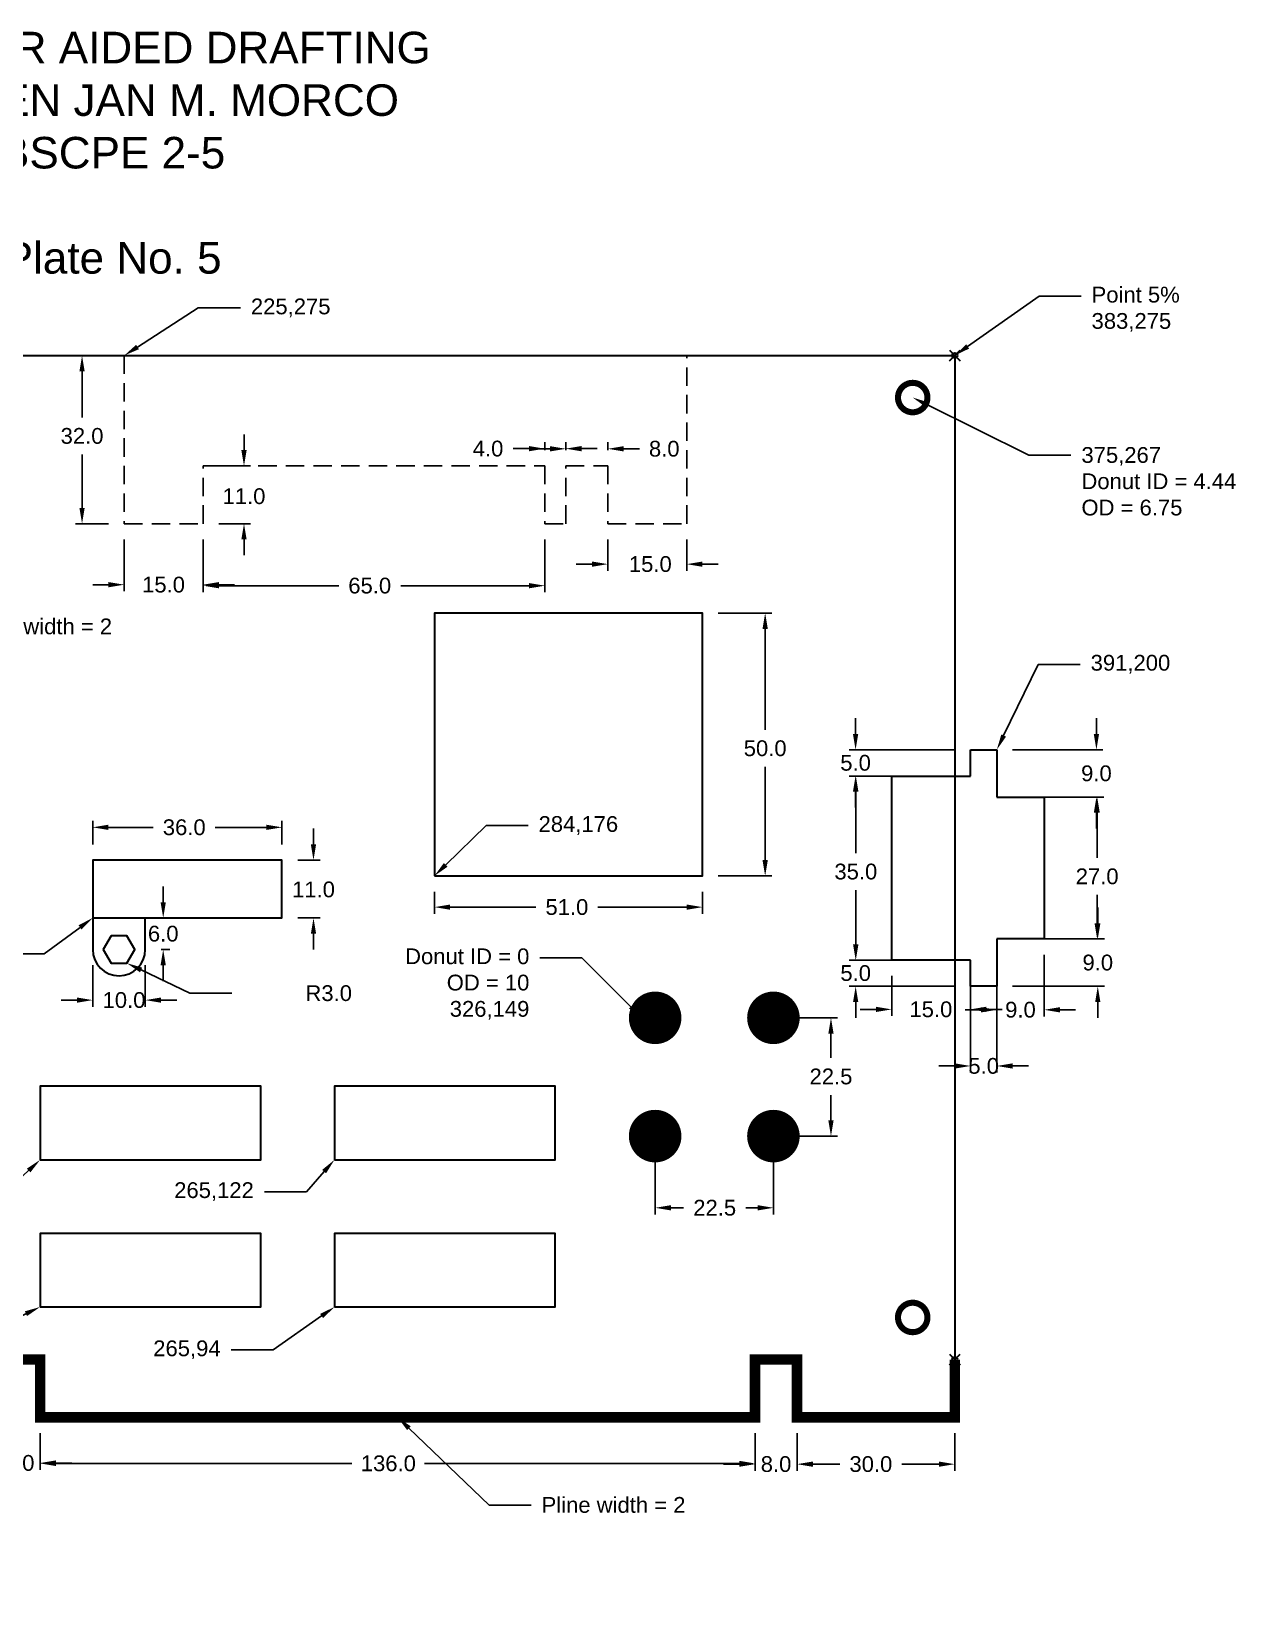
# Model space of a CAD drawing. Header units: inches. Extents: x 28 to 436, y 39 to 337.
# Drawn here: x 207.3 to 436.4, y 38.9 to 336.7 of the extents above; entities that cross this region are included whole.
import ezdxf
from ezdxf import colors
from ezdxf.entities.mleader import LeaderData, LeaderLine
from ezdxf.math import Vec2, Vec3

# ---------------------------------------------------------------- set-up
doc = ezdxf.new("R2010")
doc.units = ezdxf.units.IN
doc.header["$LTSCALE"] = 7
doc.header["$MEASUREMENT"] = 0
doc.header["$PDMODE"] = 35
doc.linetypes.add('DASHED', pattern=[0.75, 0.5, -0.25])
for name, color, linetype, lineweight in [('dimension', 3, 'Continuous', 13), ('HATCH', 7, 'Continuous', 13), ('HIDDEN', 7, 'DASHED', 25), ('object', 7, 'Continuous', 30)]:
    doc.layers.add(name, color=color, linetype=linetype, lineweight=lineweight)
doc.styles.get("Standard").update_dxf_attribs({"font": 'arial.ttf'})
doc.dimstyles.new('Copy of ISO-25', dxfattribs={"dimtxt": 3, "dimasz": 3, "dimexe": 1.25, "dimexo": 3, "dimgap": 2, "dimtad": 0, "dimtih": 1, "dimtoh": 1, "dimdec": 1, "dimzin": 1, "dimdsep": 46, "dimtxsty": 'Standard', "dimcen": 0, "dimadec": 1, "dimazin": 0, "dimtfac": 1, "dimtdec": 1, "dimtofl": 0, "dimtmove": 0, "dimatfit": 3, "dimfxl": 1, "dimarcsym": 0})

# ---------------------------------------------------------------- blocks, each defined once
blk = doc.blocks.new('*D8')
at = {"layer": 'Defpoints', "color": 0, "transparency": 16777216}
for p in [(201, 73), (209, 73), (209, 64.31)]:
    blk.add_point(p, dxfattribs=at)
at = {"layer": 'dimension', "color": 0, "lineweight": -2, "transparency": 16777216}
for p, q in [((201, 70), (201, 63.06)), ((209, 70), (209, 63.06)), ((198, 64.31), (195, 64.31)), ((212, 64.31), (215, 64.31))]:
    blk.add_line(p, q, dxfattribs=at)
at = {"layer": 'dimension', "color": 0, "transparency": 16777216}
for points in [[(198, 64.81), (198, 63.81), (201, 64.31)], [(212, 64.81), (212, 63.81), (209, 64.31)]]:
    blk.add_solid(points, dxfattribs=at)
at = {"layer": 'dimension', "color": 0, "transparency": 16777216, "insert": (205, 64.31), "char_height": 3, "attachment_point": 5}
blk.add_mtext('8.0', dxfattribs=at)
blk = doc.blocks.new('*D9')
at = {"layer": 'Defpoints', "color": 0, "transparency": 16777216}
for p in [(209, 73), (345, 73), (345, 64.23)]:
    blk.add_point(p, dxfattribs=at)
at = {"layer": 'dimension', "color": 0, "lineweight": -2, "transparency": 16777216}
for p, q in [((209, 70), (209, 62.98)), ((345, 70), (345, 62.98)), ((212, 64.23), (268.32, 64.23)), ((342, 64.23), (282.15, 64.23))]:
    blk.add_line(p, q, dxfattribs=at)
at = {"layer": 'dimension', "color": 0, "transparency": 16777216}
for points in [[(212, 64.73), (212, 63.73), (209, 64.23)], [(342, 64.73), (342, 63.73), (345, 64.23)]]:
    blk.add_solid(points, dxfattribs=at)
at = {"layer": 'dimension', "color": 0, "transparency": 16777216, "insert": (275.24, 64.23), "char_height": 3, "attachment_point": 5}
blk.add_mtext('136.0', dxfattribs=at)
blk = doc.blocks.new('*D10')
at = {"layer": 'Defpoints', "color": 0, "transparency": 16777216}
for p in [(345, 73), (353, 73), (353, 64.09)]:
    blk.add_point(p, dxfattribs=at)
at = {"layer": 'dimension', "color": 0, "lineweight": -2, "transparency": 16777216}
for p, q in [((345, 70), (345, 62.84)), ((353, 70), (353, 62.84)), ((342, 64.09), (339, 64.09)), ((356, 64.09), (359, 64.09))]:
    blk.add_line(p, q, dxfattribs=at)
at = {"layer": 'dimension', "color": 0, "transparency": 16777216}
for points in [[(342, 64.59), (342, 63.59), (345, 64.09)], [(356, 64.59), (356, 63.59), (353, 64.09)]]:
    blk.add_solid(points, dxfattribs=at)
at = {"layer": 'dimension', "color": 0, "transparency": 16777216, "insert": (349, 64.09), "char_height": 3, "attachment_point": 5}
blk.add_mtext('8.0', dxfattribs=at)
blk = doc.blocks.new('*D11')
at = {"layer": 'Defpoints', "color": 0, "transparency": 16777216}
for p in [(353, 73), (383, 73), (383, 64.09)]:
    blk.add_point(p, dxfattribs=at)
at = {"layer": 'dimension', "color": 0, "lineweight": -2, "transparency": 16777216}
for p, q in [((353, 70), (353, 62.84)), ((383, 70), (383, 62.84)), ((356, 64.09), (361.15, 64.09)), ((380, 64.09), (372.93, 64.09))]:
    blk.add_line(p, q, dxfattribs=at)
at = {"layer": 'dimension', "color": 0, "transparency": 16777216}
for points in [[(356, 64.59), (356, 63.59), (353, 64.09)], [(380, 64.59), (380, 63.59), (383, 64.09)]]:
    blk.add_solid(points, dxfattribs=at)
at = {"layer": 'dimension', "color": 0, "transparency": 16777216, "insert": (367.04, 64.09), "char_height": 3, "attachment_point": 5}
blk.add_mtext('30.0', dxfattribs=at)
blk = doc.blocks.new('*D17')
at = {"layer": 'Defpoints', "color": 0, "transparency": 16777216}
for p in [(219, 162), (229, 162), (229, 152.37)]:
    blk.add_point(p, dxfattribs=at)
at = {"layer": 'dimension', "color": 0, "lineweight": -2, "transparency": 16777216}
for p, q in [((219, 159), (219, 151.12)), ((229, 159), (229, 151.12)), ((216, 152.37), (213, 152.37)), ((232, 152.37), (235, 152.37))]:
    blk.add_line(p, q, dxfattribs=at)
at = {"layer": 'dimension', "color": 0, "transparency": 16777216}
for points in [[(216, 152.87), (216, 151.87), (219, 152.37)], [(232, 152.87), (232, 151.87), (229, 152.37)]]:
    blk.add_solid(points, dxfattribs=at)
at = {"layer": 'dimension', "color": 0, "transparency": 16777216, "insert": (224.95, 152.37), "char_height": 3, "attachment_point": 5}
blk.add_mtext('10.0', dxfattribs=at)
blk = doc.blocks.new('*D18')
at = {"layer": 'Defpoints', "color": 0, "transparency": 16777216}
for p in [(229, 168), (229, 162), (232.41, 162)]:
    blk.add_point(p, dxfattribs=at)
at = {"layer": 'dimension', "color": 0, "lineweight": -2, "transparency": 16777216}
for p, q in [((232.41, 171), (232.41, 174)), ((232, 168), (233.66, 168)), ((232, 162), (233.66, 162)), ((232.41, 159), (232.41, 156))]:
    blk.add_line(p, q, dxfattribs=at)
at = {"layer": 'dimension', "color": 0, "transparency": 16777216}
for points in [[(231.91, 171), (232.91, 171), (232.41, 168)], [(231.91, 159), (232.91, 159), (232.41, 162)]]:
    blk.add_solid(points, dxfattribs=at)
at = {"layer": 'dimension', "color": 0, "transparency": 16777216, "insert": (232.41, 165), "char_height": 3, "attachment_point": 5}
blk.add_mtext('6.0', dxfattribs=at)
blk = doc.blocks.new('*D19')
at = {"layer": 'Defpoints', "color": 0, "transparency": 16777216}
for p in [(255, 185.24), (219, 179), (255, 179)]:
    blk.add_point(p, dxfattribs=at)
at = {"layer": 'dimension', "color": 0, "lineweight": -2, "transparency": 16777216}
for p, q in [((219, 182), (219, 186.49)), ((222, 185.24), (230.51, 185.24)), ((252, 185.24), (242.3, 185.24)), ((255, 182), (255, 186.49))]:
    blk.add_line(p, q, dxfattribs=at)
at = {"layer": 'dimension', "color": 0, "transparency": 16777216}
for points in [[(222, 185.74), (222, 184.74), (219, 185.24)], [(252, 185.74), (252, 184.74), (255, 185.24)]]:
    blk.add_solid(points, dxfattribs=at)
at = {"layer": 'dimension', "color": 0, "transparency": 16777216, "insert": (236.41, 185.24), "char_height": 3, "attachment_point": 5}
blk.add_mtext('36.0', dxfattribs=at)
blk = doc.blocks.new('*D20')
at = {"layer": 'Defpoints', "color": 0, "transparency": 16777216}
for p in [(255, 179), (255, 168), (261, 168)]:
    blk.add_point(p, dxfattribs=at)
at = {"layer": 'dimension', "color": 0, "lineweight": -2, "transparency": 16777216}
for p, q in [((261, 182), (261, 185)), ((258, 179), (262.25, 179)), ((258, 168), (262.25, 168)), ((261, 165), (261, 162))]:
    blk.add_line(p, q, dxfattribs=at)
at = {"layer": 'dimension', "color": 0, "transparency": 16777216}
for points in [[(260.5, 182), (261.5, 182), (261, 179)], [(260.5, 165), (261.5, 165), (261, 168)]]:
    blk.add_solid(points, dxfattribs=at)
at = {"layer": 'dimension', "color": 0, "transparency": 16777216, "insert": (261, 173.41), "char_height": 3, "attachment_point": 5}
blk.add_mtext('11.0', dxfattribs=at)
blk = doc.blocks.new('*D21')
at = {"layer": 'Defpoints', "color": 0, "transparency": 16777216}
for p in [(326, 126.5), (348.5, 126.5), (348.5, 112.86)]:
    blk.add_point(p, dxfattribs=at)
at = {"layer": 'dimension', "color": 0, "lineweight": -2, "transparency": 16777216}
for p, q in [((326, 123.5), (326, 111.61)), ((348.5, 123.5), (348.5, 111.61)), ((329, 112.86), (331.39, 112.86)), ((345.5, 112.86), (343.26, 112.86))]:
    blk.add_line(p, q, dxfattribs=at)
at = {"layer": 'dimension', "color": 0, "transparency": 16777216}
for points in [[(329, 113.36), (329, 112.36), (326, 112.86)], [(345.5, 113.36), (345.5, 112.36), (348.5, 112.86)]]:
    blk.add_solid(points, dxfattribs=at)
at = {"layer": 'dimension', "color": 0, "transparency": 16777216, "insert": (337.33, 112.86), "char_height": 3, "attachment_point": 5}
blk.add_mtext('22.5', dxfattribs=at)
blk = doc.blocks.new('*D22')
at = {"layer": 'Defpoints', "color": 0, "transparency": 16777216}
for p in [(348.5, 149), (348.5, 126.5), (359.45, 126.5)]:
    blk.add_point(p, dxfattribs=at)
at = {"layer": 'dimension', "color": 0, "lineweight": -2, "transparency": 16777216}
for p, q in [((351.5, 149), (360.7, 149)), ((359.45, 146), (359.45, 141.37)), ((359.45, 129.5), (359.45, 134.3)), ((351.5, 126.5), (360.7, 126.5))]:
    blk.add_line(p, q, dxfattribs=at)
at = {"layer": 'dimension', "color": 0, "transparency": 16777216}
for points in [[(358.95, 146), (359.95, 146), (359.45, 149)], [(358.95, 129.5), (359.95, 129.5), (359.45, 126.5)]]:
    blk.add_solid(points, dxfattribs=at)
at = {"layer": 'dimension', "color": 0, "transparency": 16777216, "insert": (359.45, 137.83), "char_height": 3, "attachment_point": 5}
blk.add_mtext('22.5', dxfattribs=at)
blk = doc.blocks.new('*D28')
at = {"layer": 'Defpoints', "color": 0, "transparency": 16777216}
for p in [(284, 176), (335, 176), (335, 170.06)]:
    blk.add_point(p, dxfattribs=at)
at = {"layer": 'dimension', "color": 0, "lineweight": -2, "transparency": 16777216}
for p, q in [((284, 173), (284, 168.81)), ((335, 173), (335, 168.81)), ((287, 170.06), (303.32, 170.06)), ((332, 170.06), (315.1, 170.06))]:
    blk.add_line(p, q, dxfattribs=at)
at = {"layer": 'dimension', "color": 0, "transparency": 16777216}
for points in [[(287, 170.56), (287, 169.56), (284, 170.06)], [(332, 170.56), (332, 169.56), (335, 170.06)]]:
    blk.add_solid(points, dxfattribs=at)
at = {"layer": 'dimension', "color": 0, "transparency": 16777216, "insert": (309.21, 170.06), "char_height": 3, "attachment_point": 5}
blk.add_mtext('51.0', dxfattribs=at)
blk = doc.blocks.new('*D29')
at = {"layer": 'Defpoints', "color": 0, "transparency": 16777216}
for p in [(335, 226), (335, 176), (346.93, 176)]:
    blk.add_point(p, dxfattribs=at)
at = {"layer": 'dimension', "color": 0, "lineweight": -2, "transparency": 16777216}
for p, q in [((338, 226), (348.18, 226)), ((346.93, 223), (346.93, 203.8)), ((346.93, 179), (346.93, 196.74)), ((338, 176), (348.18, 176))]:
    blk.add_line(p, q, dxfattribs=at)
at = {"layer": 'dimension', "color": 0, "transparency": 16777216}
for points in [[(346.43, 223), (347.43, 223), (346.93, 226)], [(346.43, 179), (347.43, 179), (346.93, 176)]]:
    blk.add_solid(points, dxfattribs=at)
at = {"layer": 'dimension', "color": 0, "transparency": 16777216, "insert": (346.93, 200.27), "char_height": 3, "attachment_point": 5}
blk.add_mtext('50.0', dxfattribs=at)
blk = doc.blocks.new('*D30')
at = {"layer": 'Defpoints', "color": 0, "transparency": 16777216}
for p in [(225, 275), (216.97, 243), (225, 243)]:
    blk.add_point(p, dxfattribs=at)
at = {"layer": 'dimension', "color": 0, "lineweight": -2, "transparency": 16777216}
for p, q in [((222, 275), (215.72, 275)), ((216.97, 272), (216.97, 263.23)), ((216.97, 246), (216.97, 256.16)), ((222, 243), (215.72, 243))]:
    blk.add_line(p, q, dxfattribs=at)
at = {"layer": 'dimension', "color": 0, "transparency": 16777216}
for points in [[(216.47, 272), (217.47, 272), (216.97, 275)], [(216.47, 246), (217.47, 246), (216.97, 243)]]:
    blk.add_solid(points, dxfattribs=at)
at = {"layer": 'dimension', "color": 0, "transparency": 16777216, "insert": (216.97, 259.69), "char_height": 3, "attachment_point": 5}
blk.add_mtext('32.0', dxfattribs=at)
blk = doc.blocks.new('*D31')
at = {"layer": 'Defpoints', "color": 0, "transparency": 16777216}
for p in [(225, 243), (240, 243), (240, 231.4)]:
    blk.add_point(p, dxfattribs=at)
at = {"layer": 'dimension', "color": 0, "lineweight": -2, "transparency": 16777216}
for p, q in [((225, 240), (225, 230.15)), ((240, 240), (240, 230.15)), ((222, 231.4), (219, 231.4)), ((243, 231.4), (246, 231.4))]:
    blk.add_line(p, q, dxfattribs=at)
at = {"layer": 'dimension', "color": 0, "transparency": 16777216}
for points in [[(222, 231.9), (222, 230.9), (225, 231.4)], [(243, 231.9), (243, 230.9), (240, 231.4)]]:
    blk.add_solid(points, dxfattribs=at)
at = {"layer": 'dimension', "color": 0, "transparency": 16777216, "insert": (232.47, 231.4), "char_height": 3, "attachment_point": 5}
blk.add_mtext('15.0', dxfattribs=at)
blk = doc.blocks.new('*D32')
at = {"layer": 'Defpoints', "color": 0, "transparency": 16777216}
for p in [(240, 254), (240, 243), (247.78, 243)]:
    blk.add_point(p, dxfattribs=at)
at = {"layer": 'dimension', "color": 0, "lineweight": -2, "transparency": 16777216}
for p, q in [((247.78, 257), (247.78, 260)), ((243, 254), (249.03, 254)), ((243, 243), (249.03, 243)), ((247.78, 240), (247.78, 237))]:
    blk.add_line(p, q, dxfattribs=at)
at = {"layer": 'dimension', "color": 0, "transparency": 16777216}
for points in [[(247.28, 257), (248.28, 257), (247.78, 254)], [(247.28, 240), (248.28, 240), (247.78, 243)]]:
    blk.add_solid(points, dxfattribs=at)
at = {"layer": 'dimension', "color": 0, "transparency": 16777216, "insert": (247.78, 248.22), "char_height": 3, "attachment_point": 5}
blk.add_mtext('11.0', dxfattribs=at)
blk = doc.blocks.new('*D33')
at = {"layer": 'Defpoints', "color": 0, "transparency": 16777216}
for p in [(240, 243), (305, 243), (305, 231.21)]:
    blk.add_point(p, dxfattribs=at)
at = {"layer": 'dimension', "color": 0, "lineweight": -2, "transparency": 16777216}
for p, q in [((240, 240), (240, 229.96)), ((305, 240), (305, 229.96)), ((243, 231.21), (265.8, 231.21)), ((302, 231.21), (277.6, 231.21))]:
    blk.add_line(p, q, dxfattribs=at)
at = {"layer": 'dimension', "color": 0, "transparency": 16777216}
for points in [[(243, 231.71), (243, 230.71), (240, 231.21)], [(302, 231.71), (302, 230.71), (305, 231.21)]]:
    blk.add_solid(points, dxfattribs=at)
at = {"layer": 'dimension', "color": 0, "transparency": 16777216, "insert": (271.7, 231.21), "char_height": 3, "attachment_point": 5}
blk.add_mtext('65.0', dxfattribs=at)
blk = doc.blocks.new('*D34')
at = {"layer": 'Defpoints', "color": 0, "transparency": 16777216}
for p in [(309, 257.28), (305, 254), (309, 254)]:
    blk.add_point(p, dxfattribs=at)
at = {"layer": 'dimension', "color": 0, "lineweight": -2, "transparency": 16777216}
for p, q in [((302, 257.28), (299, 257.28)), ((305, 257), (305, 258.53)), ((309, 257), (309, 258.53)), ((312, 257.28), (315, 257.28))]:
    blk.add_line(p, q, dxfattribs=at)
at = {"layer": 'dimension', "color": 0, "transparency": 16777216}
for points in [[(302, 257.78), (302, 256.78), (305, 257.28)], [(312, 257.78), (312, 256.78), (309, 257.28)]]:
    blk.add_solid(points, dxfattribs=at)
at = {"layer": 'dimension', "color": 0, "transparency": 16777216, "insert": (294.21, 257.28), "char_height": 3, "attachment_point": 5}
blk.add_mtext('4.0', dxfattribs=at)
blk = doc.blocks.new('*D35')
at = {"layer": 'Defpoints', "color": 0, "transparency": 16777216}
for p in [(317, 257.25), (309, 254), (317, 254)]:
    blk.add_point(p, dxfattribs=at)
at = {"layer": 'dimension', "color": 0, "lineweight": -2, "transparency": 16777216}
for p, q in [((306, 257.25), (303, 257.25)), ((309, 257), (309, 258.5)), ((317, 257), (317, 258.5)), ((320, 257.25), (323, 257.25))]:
    blk.add_line(p, q, dxfattribs=at)
at = {"layer": 'dimension', "color": 0, "transparency": 16777216}
for points in [[(306, 257.75), (306, 256.75), (309, 257.25)], [(320, 257.75), (320, 256.75), (317, 257.25)]]:
    blk.add_solid(points, dxfattribs=at)
at = {"layer": 'dimension', "color": 0, "transparency": 16777216, "insert": (327.73, 257.25), "char_height": 3, "attachment_point": 5}
blk.add_mtext('8.0', dxfattribs=at)
blk = doc.blocks.new('*D36')
at = {"layer": 'Defpoints', "color": 0, "transparency": 16777216}
for p in [(317, 243), (332, 243), (332, 235.31)]:
    blk.add_point(p, dxfattribs=at)
at = {"layer": 'dimension', "color": 0, "lineweight": -2, "transparency": 16777216}
for p, q in [((317, 240), (317, 234.06)), ((332, 240), (332, 234.06)), ((314, 235.31), (311, 235.31)), ((335, 235.31), (338, 235.31))]:
    blk.add_line(p, q, dxfattribs=at)
at = {"layer": 'dimension', "color": 0, "transparency": 16777216}
for points in [[(314, 235.81), (314, 234.81), (317, 235.31)], [(335, 235.81), (335, 234.81), (332, 235.31)]]:
    blk.add_solid(points, dxfattribs=at)
at = {"layer": 'dimension', "color": 0, "transparency": 16777216, "insert": (325.08, 235.31), "char_height": 3, "attachment_point": 5}
blk.add_mtext('15.0', dxfattribs=at)
blk = doc.blocks.new('*D37')
at = {"layer": 'Defpoints', "color": 0, "transparency": 16777216}
for p in [(386, 200), (364.13, 195), (386, 195)]:
    blk.add_point(p, dxfattribs=at)
at = {"layer": 'dimension', "color": 0, "lineweight": -2, "transparency": 16777216}
for p, q in [((364.13, 203), (364.13, 206)), ((383, 200), (362.88, 200)), ((383, 195), (362.88, 195)), ((364.13, 192), (364.13, 189))]:
    blk.add_line(p, q, dxfattribs=at)
at = {"layer": 'dimension', "color": 0, "transparency": 16777216}
for points in [[(363.63, 203), (364.63, 203), (364.13, 200)], [(363.63, 192), (364.63, 192), (364.13, 195)]]:
    blk.add_solid(points, dxfattribs=at)
at = {"layer": 'dimension', "color": 0, "transparency": 16777216, "insert": (364.13, 197.5), "char_height": 3, "attachment_point": 5}
blk.add_mtext('5.0', dxfattribs=at)
blk = doc.blocks.new('*D38')
at = {"layer": 'Defpoints', "color": 0, "transparency": 16777216}
for p in [(371, 195), (364.18, 160), (371, 160)]:
    blk.add_point(p, dxfattribs=at)
at = {"layer": 'dimension', "color": 0, "lineweight": -2, "transparency": 16777216}
for p, q in [((368, 195), (362.93, 195)), ((364.18, 192), (364.18, 180.34)), ((364.18, 163), (364.18, 173.28)), ((368, 160), (362.93, 160))]:
    blk.add_line(p, q, dxfattribs=at)
at = {"layer": 'dimension', "color": 0, "transparency": 16777216}
for points in [[(363.68, 192), (364.68, 192), (364.18, 195)], [(363.68, 163), (364.68, 163), (364.18, 160)]]:
    blk.add_solid(points, dxfattribs=at)
at = {"layer": 'dimension', "color": 0, "transparency": 16777216, "insert": (364.18, 176.81), "char_height": 3, "attachment_point": 5}
blk.add_mtext('35.0', dxfattribs=at)
blk = doc.blocks.new('*D39')
at = {"layer": 'Defpoints', "color": 0, "transparency": 16777216}
for p in [(386, 160), (364.15, 155), (386, 155)]:
    blk.add_point(p, dxfattribs=at)
at = {"layer": 'dimension', "color": 0, "lineweight": -2, "transparency": 16777216}
for p, q in [((364.15, 163), (364.15, 166)), ((383, 160), (362.9, 160)), ((383, 155), (362.9, 155)), ((364.15, 152), (364.15, 149))]:
    blk.add_line(p, q, dxfattribs=at)
at = {"layer": 'dimension', "color": 0, "transparency": 16777216}
for points in [[(363.65, 163), (364.65, 163), (364.15, 160)], [(363.65, 152), (364.65, 152), (364.15, 155)]]:
    blk.add_solid(points, dxfattribs=at)
at = {"layer": 'dimension', "color": 0, "transparency": 16777216, "insert": (364.15, 157.5), "char_height": 3, "attachment_point": 5}
blk.add_mtext('5.0', dxfattribs=at)
blk = doc.blocks.new('*D40')
at = {"layer": 'Defpoints', "color": 0, "transparency": 16777216}
for p in [(371, 160), (386, 160), (386, 150.61)]:
    blk.add_point(p, dxfattribs=at)
at = {"layer": 'dimension', "color": 0, "lineweight": -2, "transparency": 16777216}
for p, q in [((371, 157), (371, 149.36)), ((386, 157), (386, 149.36)), ((368, 150.61), (365, 150.61)), ((389, 150.61), (392, 150.61))]:
    blk.add_line(p, q, dxfattribs=at)
at = {"layer": 'dimension', "color": 0, "transparency": 16777216}
for points in [[(368, 151.11), (368, 150.11), (371, 150.61)], [(389, 151.11), (389, 150.11), (386, 150.61)]]:
    blk.add_solid(points, dxfattribs=at)
at = {"layer": 'dimension', "color": 0, "transparency": 16777216, "insert": (378.46, 150.61), "char_height": 3, "attachment_point": 5}
blk.add_mtext('15.0', dxfattribs=at)
blk = doc.blocks.new('*D41')
at = {"layer": 'Defpoints', "color": 0, "transparency": 16777216}
for p in [(386, 155), (391, 155), (391, 139.84)]:
    blk.add_point(p, dxfattribs=at)
at = {"layer": 'dimension', "color": 0, "lineweight": -2, "transparency": 16777216}
for p, q in [((386, 152), (386, 138.59)), ((391, 152), (391, 138.59)), ((383, 139.84), (380, 139.84)), ((394, 139.84), (397, 139.84))]:
    blk.add_line(p, q, dxfattribs=at)
at = {"layer": 'dimension', "color": 0, "transparency": 16777216}
for points in [[(383, 140.34), (383, 139.34), (386, 139.84)], [(394, 140.34), (394, 139.34), (391, 139.84)]]:
    blk.add_solid(points, dxfattribs=at)
at = {"layer": 'dimension', "color": 0, "transparency": 16777216, "insert": (388.5, 139.84), "char_height": 3, "attachment_point": 5}
blk.add_mtext('5.0', dxfattribs=at)
blk = doc.blocks.new('*D42')
at = {"layer": 'Defpoints', "color": 0, "transparency": 16777216}
for p in [(391, 164), (400, 164), (400, 150.53)]:
    blk.add_point(p, dxfattribs=at)
at = {"layer": 'dimension', "color": 0, "lineweight": -2, "transparency": 16777216}
for p, q in [((391, 161), (391, 149.28)), ((400, 161), (400, 149.28)), ((388, 150.53), (385, 150.53)), ((403, 150.53), (406, 150.53))]:
    blk.add_line(p, q, dxfattribs=at)
at = {"layer": 'dimension', "color": 0, "transparency": 16777216}
for points in [[(388, 151.03), (388, 150.03), (391, 150.53)], [(403, 151.03), (403, 150.03), (400, 150.53)]]:
    blk.add_solid(points, dxfattribs=at)
at = {"layer": 'dimension', "color": 0, "transparency": 16777216, "insert": (395.5, 150.53), "char_height": 3, "attachment_point": 5}
blk.add_mtext('9.0', dxfattribs=at)
blk = doc.blocks.new('*D43')
at = {"layer": 'Defpoints', "color": 0, "transparency": 16777216}
for p in [(391, 164), (391, 155), (410.21, 155)]:
    blk.add_point(p, dxfattribs=at)
at = {"layer": 'dimension', "color": 0, "lineweight": -2, "transparency": 16777216}
for p, q in [((410.21, 167), (410.21, 170)), ((394, 164), (411.46, 164)), ((394, 155), (411.46, 155)), ((410.21, 152), (410.21, 149))]:
    blk.add_line(p, q, dxfattribs=at)
at = {"layer": 'dimension', "color": 0, "transparency": 16777216}
for points in [[(409.71, 167), (410.71, 167), (410.21, 164)], [(409.71, 152), (410.71, 152), (410.21, 155)]]:
    blk.add_solid(points, dxfattribs=at)
at = {"layer": 'dimension', "color": 0, "transparency": 16777216, "insert": (410.21, 159.5), "char_height": 3, "attachment_point": 5}
blk.add_mtext('9.0', dxfattribs=at)
blk = doc.blocks.new('*D44')
at = {"layer": 'Defpoints', "color": 0, "transparency": 16777216}
for p in [(400, 191), (400, 164), (410.09, 164)]:
    blk.add_point(p, dxfattribs=at)
at = {"layer": 'dimension', "color": 0, "lineweight": -2, "transparency": 16777216}
for p, q in [((403, 191), (411.34, 191)), ((410.09, 188), (410.09, 179.43)), ((410.09, 167), (410.09, 172.37)), ((403, 164), (411.34, 164))]:
    blk.add_line(p, q, dxfattribs=at)
at = {"layer": 'dimension', "color": 0, "transparency": 16777216}
for points in [[(409.59, 188), (410.59, 188), (410.09, 191)], [(409.59, 167), (410.59, 167), (410.09, 164)]]:
    blk.add_solid(points, dxfattribs=at)
at = {"layer": 'dimension', "color": 0, "transparency": 16777216, "insert": (410.09, 175.9), "char_height": 3, "attachment_point": 5}
blk.add_mtext('27.0', dxfattribs=at)
blk = doc.blocks.new('*D45')
at = {"layer": 'Defpoints', "color": 0, "transparency": 16777216}
for p in [(391, 200), (391, 191), (409.95, 191)]:
    blk.add_point(p, dxfattribs=at)
at = {"layer": 'dimension', "color": 0, "lineweight": -2, "transparency": 16777216}
for p, q in [((409.95, 203), (409.95, 206)), ((394, 200), (411.2, 200)), ((394, 191), (411.2, 191)), ((409.95, 188), (409.95, 185))]:
    blk.add_line(p, q, dxfattribs=at)
at = {"layer": 'dimension', "color": 0, "transparency": 16777216}
for points in [[(409.45, 203), (410.45, 203), (409.95, 200)], [(409.45, 188), (410.45, 188), (409.95, 191)]]:
    blk.add_solid(points, dxfattribs=at)
at = {"layer": 'dimension', "color": 0, "transparency": 16777216, "insert": (409.95, 195.5), "char_height": 3, "attachment_point": 5}
blk.add_mtext('9.0', dxfattribs=at)

msp = doc.modelspace()

# ---------------------------------------------------------------- linework, layer by layer
at = {"layer": 'HATCH', "const_width": 1.16}
msp.add_lwpolyline([(372.2, 92, 1), (377.8, 92, 1)], format="xyb", close=True, dxfattribs=at)
at = {"layer": 'HIDDEN'}
for p, q in [((225, 275), (225, 243)), ((332, 243), (332, 275)), ((240, 243), (240, 254)), ((240, 254), (305, 254)), ((305, 254), (305, 243)), ((309, 243), (309, 254)), ((309, 254), (317, 254)), ((317, 254), (317, 243)), ((225, 243), (240, 243)), ((305, 243), (309, 243)), ((317, 243), (332, 243))]:
    msp.add_line(p, q, dxfattribs=at)
at = {"layer": 'object'}
for p, q in [((55, 275), (383, 275)), ((383, 275), (383, 84)), ((386, 195), (386, 200)), ((386, 200), (391, 200)), ((391, 200), (391, 191)), ((371, 160), (371, 195)), ((371, 195), (386, 195)), ((391, 191), (400, 191)), ((400, 191), (400, 164)), ((219, 168), (219, 162)), ((229, 162), (229, 168)), ((400, 164), (391, 164)), ((391, 164), (391, 155)), ((386, 160), (371, 160)), ((386, 155), (386, 160)), ((391, 155), (386, 155))]:
    msp.add_line(p, q, dxfattribs=at)
for points, const_width in [([(372.2, 267, 1), (377.8, 267, 1)], 1.16), ([(323.5, 149, 1), (328.5, 149, 1)], 5), ([(346, 149, 1), (351, 149, 1)], 5), ([(323.5, 126.5, 1), (328.5, 126.5, 1)], 5), ([(346, 126.5, 1), (351, 126.5, 1)], 5)]:
    msp.add_lwpolyline(points, format="xyb", close=True, dxfattribs=dict(at, const_width=const_width))
for points in [[(284, 176), (335, 176), (335, 226), (284, 226)], [(219, 168), (255, 168), (255, 179), (219, 179)], [(222.5, 164.6), (221, 162), (222.5, 159.4), (225.5, 159.4), (227, 162), (225.5, 164.6)], [(209, 122), (251, 122), (251, 136), (209, 136)], [(265, 122), (307, 122), (307, 136), (265, 136)], [(209, 94), (251, 94), (251, 108), (209, 108)], [(265, 94), (307, 94), (307, 108), (265, 108)]]:
    msp.add_lwpolyline(points, close=True, dxfattribs=at)
at = {"layer": 'object', "const_width": 2}
msp.add_lwpolyline([(126, 84), (126, 73), (201, 73), (201, 84), (209, 84), (209, 73), (345, 73), (345, 84), (353, 84), (353, 73), (383, 73), (383, 84)], dxfattribs=at)
at = {"layer": 'object'}
msp.add_arc((224, 162), 5, 180, 0, dxfattribs=at)
for p in [(383, 275), (383, 84)]:
    msp.add_point(p, dxfattribs=at)

# ---------------------------------------------------------------- texts
at = {"layer": 'HATCH', "insert": (150.27, 336.59), "char_height": 6, "attachment_point": 1}
msp.add_mtext_dynamic_manual_height_columns('\\pxqc;COMPUTER AIDED DRAFTING\\PCATHLEEN JAN M. MORCO\\PBSCPE 2-5\\P\\PPlate No. 5', width=145.0297, gutter_width=12.5, heights=[47.76], dxfattribs=at)

# ---------------------------------------------------------------- dimensions: what is measured, and where the dimension line sits
at = {"layer": 'dimension'}
for base, p1, p2, picture, middle in [((216.97, 243), (225, 275), (225, 243), '*D30', (216.97, 259.69)), ((247.78, 243), (240, 254), (240, 243), '*D32', (247.78, 248.22)), ((346.93, 176), (335, 226), (335, 176), '*D29', (346.93, 200.27)), ((364.13, 195), (386, 200), (386, 195), '*D37', (364.13, 197.5)), ((409.95, 191), (391, 200), (391, 191), '*D45', (409.95, 195.5)), ((364.18, 160), (371, 195), (371, 160), '*D38', (364.18, 176.81)), ((410.09, 164), (400, 191), (400, 164), '*D44', (410.09, 175.9)), ((261, 168), (255, 179), (255, 168), '*D20', (261, 173.41)), ((232.41, 162), (229, 168), (229, 162), '*D18', (232.41, 165)), ((410.21, 155), (391, 164), (391, 155), '*D43', (410.21, 159.5)), ((364.15, 155), (386, 160), (386, 155), '*D39', (364.15, 157.5)), ((359.45, 126.5), (348.5, 149), (348.5, 126.5), '*D22', (359.45, 137.83))]:
    dim = msp.add_linear_dim(base=base, p1=p1, p2=p2, angle=90, dimstyle='Copy of ISO-25', dxfattribs=at)
    dim.commit()
    dim.dimension.update_dxf_attribs({"geometry": picture, "text_midpoint": middle, "dimtype": 160})
for base, p1, p2, picture, middle in [((309, 257.28), (305, 254), (309, 254), '*D34', (294.21, 257.28)), ((317, 257.25), (309, 254), (317, 254), '*D35', (327.73, 257.25)), ((240, 231.4), (225, 243), (240, 243), '*D31', (232.47, 231.4)), ((305, 231.21), (240, 243), (305, 243), '*D33', (271.7, 231.21)), ((332, 235.31), (317, 243), (332, 243), '*D36', (325.08, 235.31)), ((255, 185.24), (219, 179), (255, 179), '*D19', (236.41, 185.24)), ((335, 170.06), (284, 176), (335, 176), '*D28', (309.21, 170.06)), ((400, 150.53), (391, 164), (400, 164), '*D42', (395.5, 150.53)), ((229, 152.37), (219, 162), (229, 162), '*D17', (224.95, 152.37)), ((386, 150.61), (371, 160), (386, 160), '*D40', (378.46, 150.61)), ((391, 139.84), (386, 155), (391, 155), '*D41', (388.5, 139.84)), ((348.5, 112.86), (326, 126.5), (348.5, 126.5), '*D21', (337.33, 112.86)), ((209, 64.31), (201, 73), (209, 73), '*D8', (205, 64.31)), ((345, 64.23), (209, 73), (345, 73), '*D9', (275.24, 64.23)), ((353, 64.09), (345, 73), (353, 73), '*D10', (349, 64.09)), ((383, 64.09), (353, 73), (383, 73), '*D11', (367.04, 64.09))]:
    dim = msp.add_linear_dim(base=base, p1=p1, p2=p2, dimstyle='Copy of ISO-25', dxfattribs=at)
    dim.commit()
    dim.dimension.update_dxf_attribs({"geometry": picture, "text_midpoint": middle, "dimtype": 160})

# ---------------------------------------------------------------- leaders
ml = msp.add_multileader_mtext('Standard', dxfattribs=at)
ml.set_content('Point 5%\\P383,275', color=256)
ml.set_leader_properties(linetype='Continuous')
ml.build(insert=Vec2(0, 0))
ml.multileader.update_dxf_attribs({"arrow_head_size": 3})
ctx = ml.context
ctx.base_point, ctx.char_height, ctx.arrow_head_size, ctx.plane_origin = Vec3(407.03, 286.29), 3, 3, Vec3(383, 275)
notes = []
notes.append((ctx, [(0, (1, 1, 0), (399.03, 286.29), (1, 0), 8, [(0, [(383, 275)], 0, [])])]))
ctx.mtext.insert, ctx.mtext.flow_direction = Vec3(409.03, 288.08), 5
ml = msp.add_multileader_mtext('Standard', dxfattribs=at)
ml.set_content('225,275', color=256)
ml.set_leader_properties(linetype='Continuous')
ml.build(insert=Vec2(0, 0))
ml.multileader.update_dxf_attribs({"arrow_head_size": 3})
ctx = ml.context
ctx.base_point, ctx.char_height, ctx.arrow_head_size, ctx.plane_origin = Vec3(247.09, 284.04), 3, 3, Vec3(225, 275)
notes.append((ctx, [(0, (1, 1, 0), (239.09, 284.04), (1, 0), 8, [(0, [(225, 275)], 0, [])])]))
ctx.mtext.insert, ctx.mtext.flow_direction = Vec3(249.09, 285.84), 5
ml = msp.add_multileader_mtext('Standard', dxfattribs=at)
ml.set_content('375,267\\PDonut ID = 4.44\\POD = 6.75', color=256)
ml.set_leader_properties(linetype='Continuous')
ml.build(insert=Vec2(0, 0))
ml.multileader.update_dxf_attribs({"arrow_head_size": 3})
ctx = ml.context
ctx.base_point, ctx.char_height, ctx.arrow_head_size, ctx.plane_origin = Vec3(405.1, 256.05), 3, 3, Vec3(375, 267)
notes.append((ctx, [(0, (1, 1, 0), (397.1, 256.05), (1, 0), 8, [(0, [(375, 267)], 0, [])])]))
ctx.mtext.insert, ctx.mtext.flow_direction = Vec3(407.1, 257.58), 5
ml = msp.add_multileader_mtext('Standard', dxfattribs=at)
ml.set_content('Pline width = 2', color=256)
ml.set_leader_properties(linetype='Continuous')
ml.build(insert=Vec2(0, 0))
ml.multileader.update_dxf_attribs({"arrow_head_size": 3})
ctx = ml.context
ctx.base_point, ctx.char_height, ctx.arrow_head_size, ctx.plane_origin = Vec3(193.31, 223.44), 3, 3, Vec3(167.5, 233)
notes.append((ctx, [(0, (1, 1, 0), (185.31, 223.44), (1, 0), 8, [(0, [(167.5, 233)], 0, [])])]))
ctx.mtext.insert, ctx.mtext.flow_direction = Vec3(195.31, 224.97), 5
ml = msp.add_multileader_mtext('Standard', dxfattribs=at)
ml.set_content('391,200', color=256)
ml.set_leader_properties(linetype='Continuous')
ml.build(insert=Vec2(0, 0))
ml.multileader.update_dxf_attribs({"arrow_head_size": 3})
ctx = ml.context
ctx.base_point, ctx.char_height, ctx.arrow_head_size, ctx.plane_origin = Vec3(406.85, 216.25), 3, 3, Vec3(391, 200)
notes.append((ctx, [(0, (1, 1, 0), (398.85, 216.25), (1, 0), 8, [(0, [(391, 200)], 0, [])])]))
ctx.mtext.insert, ctx.mtext.flow_direction = Vec3(408.85, 218.05), 5
ml = msp.add_multileader_mtext('Standard', dxfattribs=at)
ml.set_content('284,176', color=256)
ml.set_leader_properties(linetype='Continuous')
ml.build(insert=Vec2(0, 0))
ml.multileader.update_dxf_attribs({"arrow_head_size": 3})
ctx = ml.context
ctx.base_point, ctx.char_height, ctx.arrow_head_size, ctx.plane_origin = Vec3(301.82, 185.58), 3, 3, Vec3(284, 176)
notes.append((ctx, [(0, (1, 1, 0), (293.82, 185.58), (1, 0), 8, [(0, [(284, 176)], 0, [])])]))
ctx.mtext.insert, ctx.mtext.flow_direction = Vec3(303.82, 187.37), 5
ml = msp.add_multileader_mtext('Standard', dxfattribs=at)
ml.set_content('219,168', color=256)
ml.set_leader_properties(linetype='Continuous')
ml.build(insert=Vec2(0, 0))
ml.multileader.update_dxf_attribs({"arrow_head_size": 3})
ctx = ml.context
ctx.base_point, ctx.char_height, ctx.arrow_head_size, ctx.plane_origin = Vec3(182.93, 161.17), 3, 3, Vec3(219, 168)
ctx.text_align_type = 2
notes.append((ctx, [(0, (1, 1, 0), (209.77, 161.17), (-1, 0), 8, [(0, [(219, 168)], 0, [])])]))
ctx.mtext.insert, ctx.mtext.alignment, ctx.mtext.flow_direction = Vec3(199.77, 162.97), 3, 5
ml = msp.add_multileader_mtext('Standard', dxfattribs=at)
ml.set_content('Donut ID = 0\\POD = 10\\P326,149', color=256)
ml.set_leader_properties(linetype='Continuous')
ml.build(insert=Vec2(0, 0))
ml.multileader.update_dxf_attribs({"arrow_head_size": 3})
ctx = ml.context
ctx.base_point, ctx.char_height, ctx.arrow_head_size, ctx.plane_origin = Vec3(276.95, 160.41), 3, 3, Vec3(323.5, 149)
ctx.text_align_type = 2
notes.append((ctx, [(0, (1, 1, 0), (312.07, 160.41), (-1, 0), 8, [(0, [(323.5, 149)], 0, [])])]))
ctx.mtext.insert, ctx.mtext.alignment, ctx.mtext.flow_direction = Vec3(302.07, 162.21), 3, 5
ml = msp.add_multileader_mtext('Standard', dxfattribs=at)
ml.set_content('^IR3.0', color=256)
ml.set_leader_properties(linetype='Continuous')
ml.build(insert=Vec2(0, 0))
ml.multileader.update_dxf_attribs({"arrow_head_size": 3})
ctx = ml.context
ctx.base_point, ctx.char_height, ctx.arrow_head_size, ctx.plane_origin = Vec3(245.47, 153.68), 3, 3, Vec3(225.5, 159.4)
notes.append((ctx, [(0, (1, 1, 0), (237.47, 153.68), (1, 0), 8, [(0, [(225.5, 159.4)], 0, [])])]))
ctx.mtext.insert, ctx.mtext.flow_direction = Vec3(247.47, 155.2), 5
ml = msp.add_multileader_mtext('Standard', dxfattribs=at)
ml.set_content('209,122', color=256)
ml.set_leader_properties(linetype='Continuous')
ml.build(insert=Vec2(0, 0))
ml.multileader.update_dxf_attribs({"arrow_head_size": 3})
ctx = ml.context
ctx.base_point, ctx.char_height, ctx.arrow_head_size, ctx.plane_origin = Vec3(175.16, 115.44), 3, 3, Vec3(209, 122)
ctx.text_align_type = 2
notes.append((ctx, [(0, (1, 1, 0), (201.97, 115.44), (-1, 0), 8, [(0, [(209, 122)], 0, [])])]))
ctx.mtext.insert, ctx.mtext.alignment, ctx.mtext.flow_direction = Vec3(191.97, 117.24), 3, 5
ml = msp.add_multileader_mtext('Standard', dxfattribs=at)
ml.set_content('265,122', color=256)
ml.set_leader_properties(linetype='Continuous')
ml.build(insert=Vec2(0, 0))
ml.multileader.update_dxf_attribs({"arrow_head_size": 3})
ctx = ml.context
ctx.base_point, ctx.char_height, ctx.arrow_head_size, ctx.plane_origin = Vec3(232.84, 115.92), 3, 3, Vec3(265, 122)
ctx.text_align_type = 2
notes.append((ctx, [(0, (1, 1, 0), (259.65, 115.92), (-1, 0), 8, [(0, [(265, 122)], 0, [])])]))
ctx.mtext.insert, ctx.mtext.alignment, ctx.mtext.flow_direction = Vec3(249.65, 117.72), 3, 5
ml = msp.add_multileader_mtext('Standard', dxfattribs=at)
ml.set_content('209,94', color=256)
ml.set_leader_properties(linetype='Continuous')
ml.build(insert=Vec2(0, 0))
ml.multileader.update_dxf_attribs({"arrow_head_size": 3})
ctx = ml.context
ctx.base_point, ctx.char_height, ctx.arrow_head_size, ctx.plane_origin = Vec3(172.87, 88.48), 3, 3, Vec3(209, 94)
ctx.text_align_type = 2
notes.append((ctx, [(0, (1, 1, 0), (197.36, 88.48), (-1, 0), 8, [(0, [(209, 94)], 0, [])])]))
ctx.mtext.insert, ctx.mtext.alignment, ctx.mtext.flow_direction = Vec3(187.36, 90.27), 3, 5
ml = msp.add_multileader_mtext('Standard', dxfattribs=at)
ml.set_content('265,94', color=256)
ml.set_leader_properties(linetype='Continuous')
ml.build(insert=Vec2(0, 0))
ml.multileader.update_dxf_attribs({"arrow_head_size": 3})
ctx = ml.context
ctx.base_point, ctx.char_height, ctx.arrow_head_size, ctx.plane_origin = Vec3(228.84, 85.83), 3, 3, Vec3(265, 94)
ctx.text_align_type = 2
notes.append((ctx, [(0, (1, 1, 0), (253.33, 85.83), (-1, 0), 8, [(0, [(265, 94)], 0, [])])]))
ctx.mtext.insert, ctx.mtext.alignment, ctx.mtext.flow_direction = Vec3(243.33, 87.63), 3, 5
ml = msp.add_multileader_mtext('Standard', dxfattribs=at)
ml.set_content('Pline width = 2', color=256)
ml.set_leader_properties(linetype='Continuous')
ml.build(insert=Vec2(0, 0))
ml.multileader.update_dxf_attribs({"arrow_head_size": 3})
ctx = ml.context
ctx.base_point, ctx.char_height, ctx.arrow_head_size, ctx.plane_origin = Vec3(302.4, 56.32), 3, 3, Vec3(277, 73)
notes.append((ctx, [(0, (1, 1, 0), (294.4, 56.32), (1, 0), 8, [(0, [(277, 73)], 0, [])])]))
ctx.mtext.insert, ctx.mtext.flow_direction = Vec3(304.4, 57.84), 5
for ctx, leaders in notes:
    for number, flags, end, landing, length, lines in leaders:
        leader = LeaderData()
        leader.index, (leader.has_last_leader_line, leader.has_dogleg_vector, leader.attachment_direction) = number, flags
        leader.last_leader_point, leader.dogleg_vector, leader.dogleg_length = Vec3(end), Vec3(landing), length
        for number, points, colour, breaks in lines:
            line = LeaderLine()
            line.index, line.vertices, line.color, line.breaks = number, Vec3.list(points), colors.encode_raw_color(colour), breaks
            leader.lines.append(line)
        ctx.leaders.append(leader)

doc.saveas('drawing.dxf')
